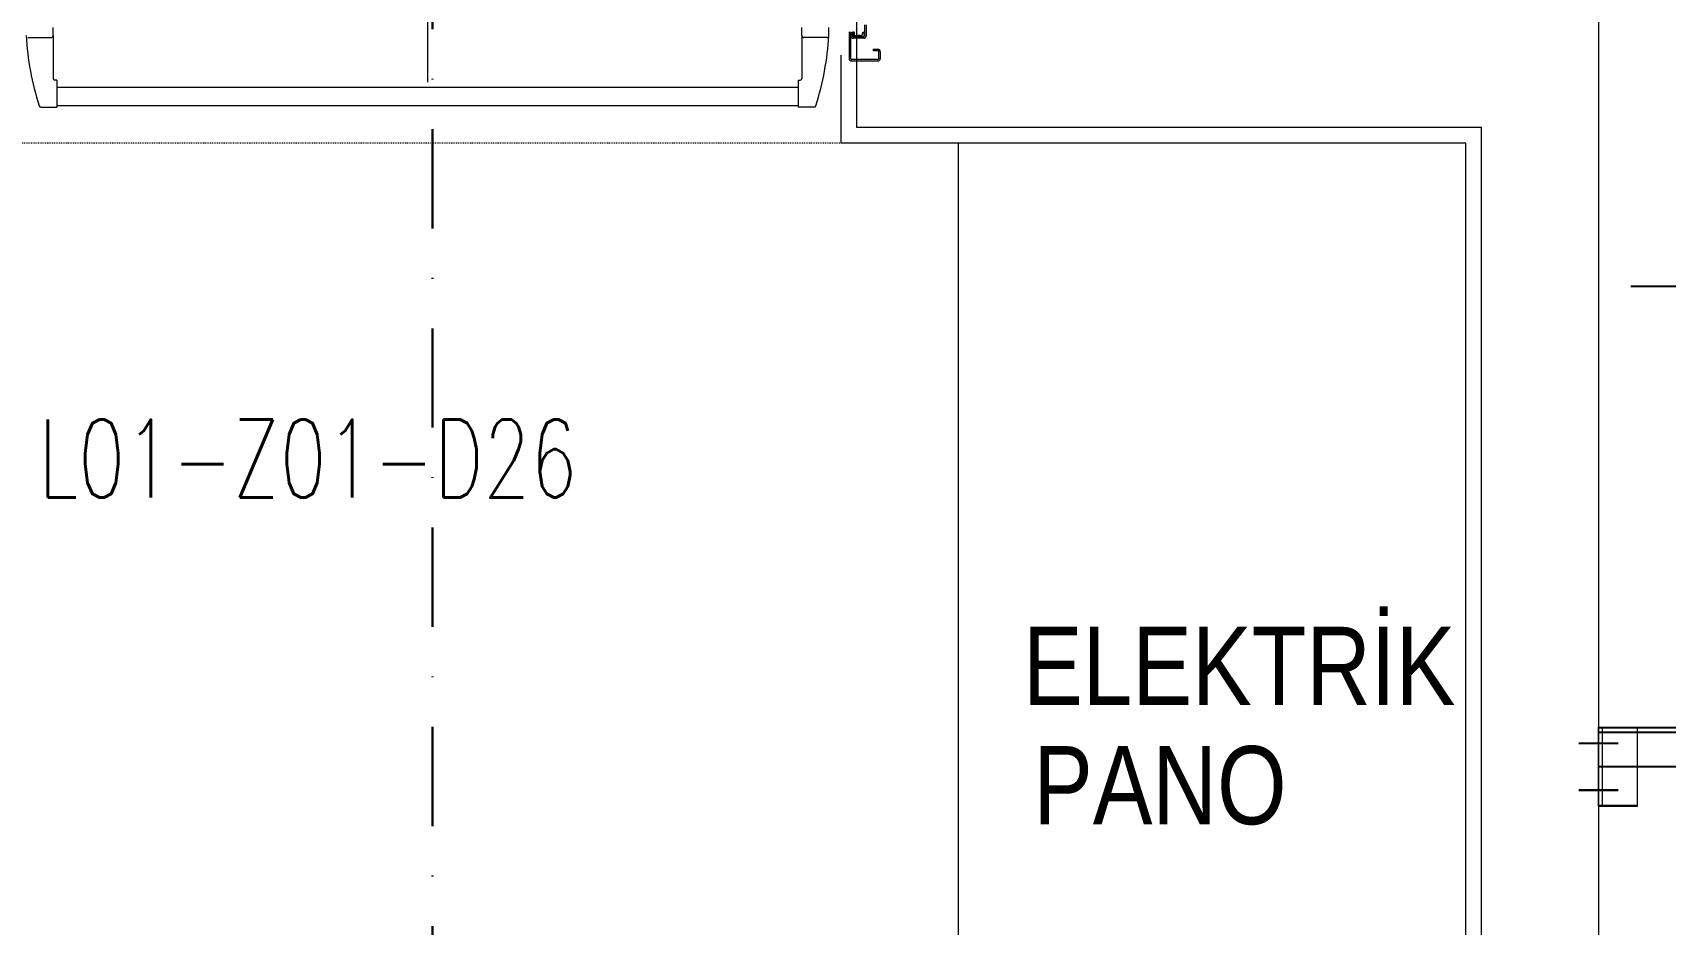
# Model space of a CAD drawing. Extents: x -3709 to 34975, y -230 to 8245.
# Drawn here: x 3480.3 to 3689.4, y 3440.5 to 3554.6 of the extents above; entities that cross this region are included whole.
import ezdxf
from ezdxf.enums import TextEntityAlignment as Align

# ---------------------------------------------------------------- set-up
doc = ezdxf.new("R2010")
doc.units = 0
doc.linetypes.add('DASHDOT', pattern=[25.4, 12.7, -6.35, 0, -6.35])
doc.linetypes.add('DOT2', pattern=[0.125, 0, -0.125])
doc.layers.get('0').update_dxf_attribs({"color": 9, "lineweight": 9})
for name, color, linetype, lineweight in [('00', 9, 'Continuous', 9), ('06D', 9, 'Continuous', 9), ('07', 9, 'Continuous', 9), ('12', 9, 'Continuous', 9), ('14', 9, 'Continuous', 9), ('21', 9, 'Continuous', 9), ('22', 8, 'Continuous', 9), ('E-DEDEKTÖR NUMARALARI', 20, 'Continuous', 30), ('E-KABLO', 7, 'Continuous', 30)]:
    doc.layers.add(name, color=color, linetype=linetype, lineweight=lineweight)
doc.styles.add('Arial', font='arial.ttf', dxfattribs={"height": 2.5})
doc.styles.add('E-YAZI', font='txttw.shx')
doc.styles.add('MuuM_TEXT-STANDART', font='ARIALN.TTF')

# ---------------------------------------------------------------- blocks, each defined once
blk = doc.blocks.new('0_doorno')
blk.add_lwpolyline([(4.5, 0), (12.5, 0)])
blk.add_ellipse((0, 0), major_axis=(-4.5, 0), ratio=0.666667)
at = {"style": 'Arial'}
blk.add_attdef('YUKSEKLIK', text='', height=2, dxfattribs=at).set_placement((5, 5.9), align=Align.TOP_LEFT)
blk.add_attdef('KAPINO', text='', height=1.4, dxfattribs=at).set_placement((-0.019, -0.035), align=Align.MIDDLE)
blk.add_attdef('GENISLIK', text='', height=2, dxfattribs=at).set_placement((5, -1.895), align=Align.BOTTOM_LEFT)
blk = doc.blocks.new('p-yng-01')
at = {"ltscale": 2}
for p, q in [((10.49, 12.39), (12.53, 12.39)), ((12.53, 8.93), (12.53, 12.39)), ((12.53, 12.21), (107.47, 12.21)), ((109.51, 12.39), (107.47, 12.39)), ((107.47, 8.93), (107.47, 12.39)), ((12.04, 3.24), (12.04, 8.69)), ((12.53, 8.93), (12.28, 8.93)), ((12.53, 9.87), (107.47, 9.87)), ((107.47, 8.93), (107.72, 8.93)), ((107.96, 3.24), (107.96, 8.69)), ((8.57, 3.24), (8.57, 2.19)), ((8.82, 3.49), (11.79, 3.49)), ((12.04, 3.24), (12.04, 2.19)), ((107.96, 3.24), (107.96, 2.19)), ((111.18, 3.49), (108.21, 3.49))]:
    blk.add_line(p, q, dxfattribs=at)
at = {"linetype": 'Continuous'}
for p, q in [((5.68, 6.48), (2.31, 6.48)), ((2.31, 6.3), (5.68, 6.3)), ((2, 5.3), (2, 6.17)), ((2.18, 6.17), (2.18, 5.3)), ((2.31, 5.17), (2.9, 5.17)), ((2.9, 4.99), (2.31, 4.99)), ((2.9, 4.99), (2.9, 5.17)), ((5.81, 2.77), (5.81, 6.17)), ((5.99, 2.77), (5.99, 6.17)), ((3.82, 1.85), (3.82, 3.29)), ((4, 1.85), (4, 3.29)), ((4.04, 3.31), (4.18, 3.39)), ((4.12, 3.59), (5.45, 3.59)), ((5.45, 3.41), (4.12, 3.41)), ((4.12, 2.8), (4.29, 2.91)), ((4.29, 2.92), (4.36, 3.22)), ((4.47, 3.41), (5.1, 3.41)), ((5.33, 2.76), (5.34, 3.2)), ((5.35, 3.4), (5.56, 3.32)), ((5.45, 3.23), (5.45, 3.23)), ((5.55, 3.27), (5.46, 3.27)), ((5.58, 3.24), (5.46, 2.85)), ((5.75, 3.19), (5.63, 2.79))]:
    blk.add_line(p, q, dxfattribs=at)
at = {"linetype": 'DOT2'}
blk.add_lwpolyline([(2, 17), (118, 17)], dxfattribs=at)
at = {"linetype": 'Continuous'}
blk.add_circle((4.12, 3.22), 0, dxfattribs=at)
at = {"ltscale": 2}
for centre, radius, start, end in [((45.73, 0.95), 37.22, 162.3802, 176.4723), ((10.49, 12.15), 0.247, 90, 162.3802), ((109.51, 12.15), 0.247, 17.6198, 90), ((74.27, 0.95), 37.22, 3.5277, 17.6198), ((12.28, 8.69), 0.247, 90, 180), ((107.72, 8.69), 0.247, 0, 90), ((8.82, 3.24), 0.247, 90, 180), ((11.79, 3.24), 0.247, 0, 90), ((108.21, 3.24), 0.247, 90, 180)]:
    blk.add_arc(centre, radius, start, end, dxfattribs=at)
at = {"linetype": 'Continuous'}
for centre, radius, start, end in [((2.31, 6.17), 0.309, 90, 180), ((2.31, 6.17), 0.13, 90, 180), ((5.68, 6.17), 0.309, 0, 90), ((5.68, 6.17), 0.309, 0, 90), ((5.68, 6.17), 0.13, 0, 90), ((5.68, 6.17), 0.13, 0, 90), ((2.31, 5.3), 0.309, 180, 270), ((2.31, 5.3), 0.13, 180, 270), ((4.12, 3.29), 0.299, 90, 180), ((4.12, 3.29), 0.12, 90, 180), ((4.03, 3.12), 0.0312, 100.8786, 243.4258), ((4.1, 3.22), 0.157, 239.3013, 259.1148), ((4.13, 2.86), 0.133, 128.8627, 148.8778), ((4.03, 2.92), 0.0132, 148.8705, 187.3774), ((4.04, 2.92), 0.0264, 187.3783, 268.9641), ((4.06, 3.29), 0.0235, 121.8829, 242.3954), ((4.04, 3.23), 0.0871, 263.7597, 337.0285), ((4.05, 2.85), 0.049, 80.765, 103.2427), ((3.68, 2.57), 0.784, 57.2254, 62.3935), ((4.01, 3.04), 0.0905, 294.1976, 348.1638), ((4.06, 2.87), 0.0282, 333.7959, 80.7687), ((4.06, 3.03), 0.0377, 348.1661, 79.1104), ((4.09, 3.21), 0.0282, 337.0285, 57.2131), ((4.25, 3.27), 0.141, 80.0177, 120.3968), ((4.77, 6.23), 2.87, 260.017, 279.9465), ((4.27, 2.93), 0.0188, 312.4272, 347.199), ((4.39, 3.22), 0.0358, 79.2474, 167.2037), ((4.83, 5.51), 2.3, 259.2417, 281.0784), ((5.29, 3.26), 0.153, 69.1739, 99.9465), ((5.28, 3.2), 0.0575, 359.4411, 101.073), ((5.46, 3.25), 0.0235, 90.7292, 220.5483), ((5.45, 3.28), 0.309, 342.8599, 90), ((5.45, 3.28), 0.13, 342.8582, 90), ((5.32, 3.1), 0.183, 14.7185, 46.0603), ((6.28, 2.82), 0.796, 175.9723, 187.9232), ((5.59, 2.86), 0.108, 139.809, 171.2848), ((5.12, 3), 0.405, 353.3622, 21.0615), ((5.47, 2.96), 0.0518, 319.8052, 349.7927), ((5.55, 3.3), 0.0223, 269.4232, 71.2563)]:
    blk.add_arc(centre, radius, start, end, dxfattribs=at)
blk = doc.blocks.new('asansr-acilmayan')
at = {"layer": '06D'}
for p, q in [((1574.15, 24970.45), (1605.85, 24970.45)), ((1570, 24913.95), (1597.5, 24913.95)), ((1570, 24903.95), (1570, 24913.95)), ((1570, 24913.95), (1575, 24913.95)), ((1570, 24913.35), (1597.5, 24913.35)), ((1570.5, 24903.95), (1570.5, 24913.95)), ((1575, 24903.95), (1575, 24913.95)), ((1567.5, 24911.95), (1572.5, 24911.95)), ((1570, 24908.95), (1597.5, 24908.95)), ((1567.5, 24905.95), (1572.5, 24905.95)), ((1570, 24903.95), (1575, 24903.95))]:
    blk.add_line(p, q, dxfattribs=at)

msp = doc.modelspace()

# ---------------------------------------------------------------- linework, layer by layer
at = {"layer": '00'}
msp.add_lwpolyline([(3665.84, 3542.5), (3585.84, 3542.5), (3585.84, 3557.5), (3665.84, 3557.5), (3665.84, 3812.5), (3680.84, 3812.5), (3680.84, 3812.5), (3680.84, 3192.5), (3665.84, 3192.5), (3665.84, 3542.5)], dxfattribs=at)
at = {"layer": '12'}
msp.add_lwpolyline([(3598.84, 3194.5), (3598.84, 3540.5)], dxfattribs=at)
at = {"layer": '14'}
msp.add_lwpolyline([(3682.84, 3110.5), (3598.84, 3110.5), (3598.84, 3194.5), (3663.84, 3194.5), (3663.84, 3540.5), (3583.84, 3540.5), (3583.84, 3551.77)], dxfattribs=at)
at = {"layer": 'E-KABLO', "color": 6, "linetype": 'DASHDOT'}
msp.add_line((3531.47, 3720.79), (3531.47, 3383.38), dxfattribs=at)

# ---------------------------------------------------------------- block references
for p in [(2110.84, -21448.2), (2110.84, -21448.3)]:
    msp.add_blockref('asansr-acilmayan', p)
at = {"layer": '07', "rotation": 180}
msp.add_blockref('p-yng-01', (3590.84, 3557.5), dxfattribs=at)
at = {"layer": '22'}
ref = msp.add_blockref('0_doorno', (3530.84, 3610.82), dxfattribs=dict(at, xscale=-5, yscale=5, zscale=5, rotation=90))
ref.add_attrib('KAPINO', 'K-YN-01', dxfattribs={"layer": '0', "height": 10, "rotation": 90, "style": 'Arial'}).set_placement((3530.84, 3610.82), align=Align.MIDDLE)
ref.add_attrib('GENISLIK', '110', dxfattribs={"layer": '0', "height": 10, "rotation": 90, "style": 'Arial'}).set_placement((3530.84, 3563), align=Align.BOTTOM_LEFT)
ref.add_attrib('YUKSEKLIK', '220', dxfattribs={"layer": '0', "height": 10, "rotation": 90, "style": 'Arial'}).set_placement((3533.34, 3563), align=Align.TOP_LEFT)

# ---------------------------------------------------------------- texts
at = {"layer": '21', "style": 'MuuM_TEXT-STANDART'}
for s, p in [('ELEKTRİK', (3607.13, 3468.59)), ('PANO', (3608.43, 3453.32))]:
    msp.add_text(s, height=10, dxfattribs=at).set_placement(p)
at = {"layer": 'E-DEDEKTÖR NUMARALARI', "style": 'E-YAZI', "width": 0.7}
msp.add_text('L01-Z01-D26', height=10, dxfattribs=at).set_placement((3481.01, 3495.12))

doc.saveas('drawing.dxf')
